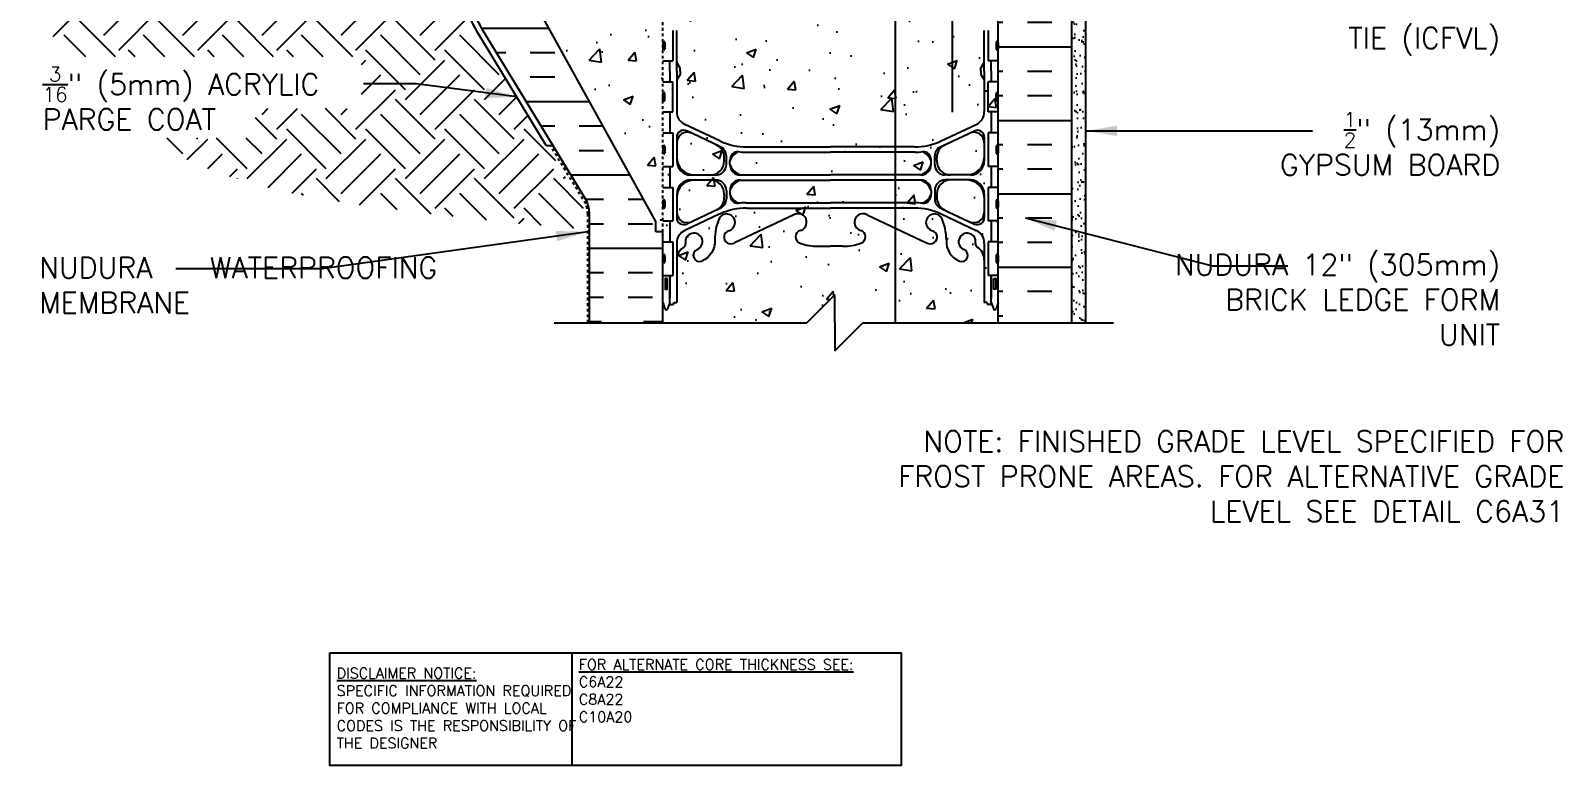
# Model space of a CAD drawing. Header units: inches. Extents: x 104.4 to 159.1, y -9.8 to 61.
# Drawn here: x 104.4 to 159.1, y -9.8 to 16.5 of the extents above; entities that cross this region are included whole.
import ezdxf

# ---------------------------------------------------------------- set-up
doc = ezdxf.new("R2010")
doc.units = ezdxf.units.IN
doc.header["$LTSCALE"] = 0.5
doc.header["$MEASUREMENT"] = 0
doc.linetypes.add('DASHEDX2', pattern=[1.5, 1, -0.5])
doc.linetypes.add('HIDDEN2', pattern=[0.1875, 0.125, -0.0625])
for name, color, linetype in [('HATCH', 12, 'Continuous'), ('Hidden2', 12, 'HIDDEN2'), ('line25', 2, 'Continuous'), ('LINE3', 3, 'Continuous'), ('LINE50', 5, 'Continuous'), ('LINE9', 9, 'Continuous'), ('TEXT', 4, 'Continuous'), ('Web_Edge', 9, 'Continuous')]:
    doc.layers.add(name, color=color, linetype=linetype)
doc.styles.add('DIM', font='romans.shx', dxfattribs={"width": 0.7})
doc.styles.add('ROMANS', font='romans.shx', dxfattribs={"height": 1.125})
doc.styles.get("Standard").update_dxf_attribs({"font": 'romans.shx', "height": 1.125})
doc.dimstyles.new('ext_12', dxfattribs={"dimscale": 12, "dimtxt": 0.09375, "dimasz": 0.09375, "dimexe": 0.09375, "dimexo": 0.0625, "dimgap": 0.0625, "dimtad": 1, "dimdec": 1, "dimzin": 3, "dimdsep": 46, "dimlunit": 4, "dimtxsty": 'DIM', "dimcen": 0.09, "dimdle": 0.09375, "dimclrt": 4, "dimadec": 0, "dimazin": 0, "dimtfac": 1, "dimtdec": 1, "dimtmove": 2, "dimatfit": 3, "dimfxl": 0, "dimfrac": 2, "dimtolj": 1, "dimtzin": 0, "dimarcsym": 0})

msp = doc.modelspace()

# ---------------------------------------------------------------- hatches: boundary and pattern name
at = {"layer": 'HATCH'}
h = msp.add_hatch(dxfattribs=at)
h.set_pattern_fill('AR-CONC', color=256, scale=0.5, style=0)
h.paths.add_polyline_path([(138.962, 52.078, 0.272614), (138.897, 52.049, 0.520567), (138.719, 52.049, 0.520567), (138.572, 52.049, 0.520567), (138.42, 52.049, 0.520567), (138.262, 52.049, 0.520567), (138.163, 52.049, 0.520567), (137.984, 52.049, 0.520567), (137.764, 52.049, 0.520567), (137.57, 52.049, 0.520567), (137.365, 52.049, 0.520567), (137.266, 52.091, 0.520567), (137.134, 52.091, 0.520567), (137.045, 52.091, 0.520567), (136.962, 52.091, 0.520567), (136.879, 52.091, 0.520567), (136.79, 52.091, 0.520567), (136.659, 52.091, 0.520567), (136.559, 52.049, 0.520567), (136.355, 52.049, 0.520567), (136.161, 52.049, 0.520567), (135.94, 52.049, 0.520567), (135.762, 52.049, 0.520567), (135.662, 52.049, 0.520567), (135.505, 52.049, 0.520567), (135.353, 52.049, 0.520567), (135.206, 52.049, 0.520567), (135.027, 52.049, 0.272614), (134.962, 52.078, 0.272614), (134.897, 52.049, 0.520567), (134.719, 52.049, 0.520567), (134.572, 52.049, 0.520567), (134.42, 52.049, 0.520567), (134.262, 52.049, 0.520567), (134.163, 52.049, 0.520567), (133.984, 52.049, 0.520567), (133.764, 52.049, 0.520567), (133.57, 52.049, 0.520567), (133.365, 52.049, 0.520567), (133.266, 52.091, 0.520567), (133.134, 52.091, 0.520567), (133.045, 52.091, 0.520567), (132.962, 52.091, 0.520567), (132.879, 52.091, 0.520567), (132.79, 52.091, 0.520567), (132.659, 52.091, 0.520567), (132.559, 52.049, 0.520567), (132.355, 52.049, 0.520567), (132.161, 52.049, 0.520567), (131.94, 52.049, 0.520567), (131.762, 52.049, 0.520567), (131.662, 52.049, 0.520567), (131.505, 52.049, 0.520567), (131.353, 52.049, 0.520567), (131.206, 52.049, 0.520567), (131.027, 52.049, 0.520567), (130.912, 52.049, 0.520567), (130.823, 52.049, 0.520567), (130.702, 52.049, 0.520567), (130.587, 52.049, 0.520567), (130.482, 52.049, 0.520567), (130.175, 52.049, 0.520567), (130.065, 52.049, 0.520567), (129.819, 52.049, 0.520567), (129.619, 52.049, 0.520567), (129.409, 52.049, 0.520567), (129.131, 52.049, 0.520567), (128.943, 52.049, 0.520567), (128.848, 52.049, 0.520567), (128.623, 52.049, 0.520567), (128.502, 52.049, 0.520567), (128.292, 52.049, 0.520567), (128.082, 52.049, 0.520567), (127.956, 52.049, 0.520567), (127.83, 52.049, 0.520567), (127.62, 52.049, 0.520567), (127.516, 52.049, 0.520567), (127.332, 52.049, 0.520567), (127.211, 52.049, 0.484838), (126.962, 52.049), (126.962, 42.045), (126.962, 24.045), (126.962, 9.295), (126.962, 6.045), (132.119, 6.045), (133.119, 7.045), (133.119, 6.045), (133.119, 5.045), (134.119, 6.045), (138.962, 6.045), (138.962, 18.42), (138.962, 24.045), (136.087, 24.045), (135.587, 24.545), (135.587, 25.67), (136.087, 26.17), (138.962, 26.17), (138.962, 29.92), (136.087, 29.92), (135.587, 30.42), (135.587, 31.545), (136.087, 32.045), (138.962, 32.045), (138.962, 42.045)])
h = msp.add_hatch(dxfattribs=at)
h.set_pattern_fill('INSUL', color=256, scale=7, style=0)
h.set_pattern_definition([(180, (3065.124, -390.9646), (0, 2.625), []), (180, (3065.124, -390.0896), (0, 2.625), [0.875, -0.875]), (180, (3065.124, -389.2146), (0, 2.625), [0.875, -0.875])])
h.paths.add_polyline_path([(141.587, 6.045), (141.15, 6.045), (141.15, 6.545), (139.65, 6.545), (139.65, 6.045), (138.962, 6.045), (138.962, 24.045), (139.65, 24.045), (139.65, 24.545), (141.15, 24.545), (141.15, 24.045), (141.587, 24.045)])
h = msp.add_hatch(dxfattribs=at)
h.set_pattern_fill('INSUL', color=256, scale=7, style=0)
h.set_pattern_definition([(0, (-2875.5284, -416.5373), (0, 2.625), []), (0, (-2875.5284, -415.6623), (0, 2.625), [0.875, -0.875]), (0, (-2875.5284, -414.7873), (0, 2.625), [0.875, -0.875])])
h.paths.add_polyline_path([(121.537, 19.045, -0.079579), (120.537, 22.295), (120.537, 24.045), (119.837, 24.045), (119.837, 19.045, 0.131652), (120.507, 16.545), (124.245, 10.395, -0.10438), (124.337, 9.92), (124.337, 6.045), (124.775, 6.045), (124.775, 6.545), (126.275, 6.545), (126.275, 6.045), (126.962, 6.045), (126.962, 9.295), (126.712, 9.295), (126.712, 9.67)])
h = msp.add_hatch(dxfattribs=at)
h.set_pattern_fill('AR-CONC', color=256, scale=0.5, style=0)
h.set_pattern_definition([(50, (78.2863, 4.7908), (3.5863, -0.31376), [0.375, -4.125]), (355, (78.2863, 4.7908), (-0.69376, 3.76096), [0.3, -3.3]), (100.4514, (78.5852, 4.7646), (2.89255, 3.4472), [0.3187, -3.5057]), (46.184, (78.2863, 5.7908), (5.3362, -0.8276), [0.5625, -6.1875]), (96.636, (78.731, 5.722), (4.6733, 4.8706), [0.47805, -5.25856]), (351.184, (78.2863, 5.791), (4.6733, 4.8706), [0.45, -4.95]), (21, (78.7863, 5.5408), (2.98454, -2.0131), [0.375, -4.125]), (326, (78.7863, 5.5408), (1.21658, 3.62575), [0.3, -3.3]), (71.4514, (79.035, 5.373), (4.20111, 1.61265), [0.3187, -3.5057]), (37.5, (78.2863, 4.7908), (0.0608, 1.66447), [0, -3.26, 0, -3.35, 0, -3.3125]), (7.5, (78.2863, 4.7908), (1.31535, 1.97206), [0, -1.91, 0, -3.185, 0, -1.2625]), (327.5, (77.1713, 4.7908), (2.669112, -0.112774), [0, -1.25, 0, -3.9, 0, -5.175]), (317.5, (76.6713, 4.7908), (2.91593, 0.50052), [0, -1.625, 0, -2.59, 0, -3.675])])
h.paths.add_polyline_path([(126.712, 9.67), (126.712, 9.295), (126.962, 9.295), (126.962, 22.546), (123.05, 23.244, 0.119457), (122.337, 23.197), (122.337, 22.545, -1), (121.837, 22.545), (121.837, 24.045), (120.537, 24.045), (120.537, 22.295, 0.079579), (121.537, 19.045)])
h.paths.add_polyline_path([(126.962, 24.045), (126.275, 24.045), (126.275, 23.545), (124.775, 23.545), (124.775, 24.045), (124.337, 24.045), (122.337, 24.045), (122.337, 23.197, -0.121925), (123.064, 23.242), (126.962, 22.546)], flags=17)
h = msp.add_hatch(dxfattribs=at)
h.set_pattern_fill('AR-SAND', color=256, scale=0.25, style=0)
h.set_pattern_definition([(37.5, (84.2863, 4.79077), (-0.0157483, 0.481706), [0, -0.38, 0, -0.425, 0, -0.40625]), (7.5, (84.2863, 4.7908), (0.442444, 0.7055365), [0, -0.205, 0, -0.3425, 0, -0.13125]), (327.5, (83.9788, 4.79077), (0.7785355, 0.0014148), [0, -0.125, 0, -0.45, 0, -0.5875]), (317.5, (83.9788, 4.7908), (0.751532, 0.219419), [0, -0.0625, 0, -0.295, 0, -0.3375])])
h.paths.add_polyline_path([(142.087, 23.545), (141.587, 23.545), (141.587, 6.045), (142.087, 6.045)])
h = msp.add_hatch(dxfattribs=at)
h.set_pattern_fill('EARTH', color=256, scale=8, angle=45, style=0)
h.set_pattern_definition([(45, (113.161, -6.8299), (2e-16, 2.82843), [2, -2]), (45, (112.6306, -6.2995), (2e-16, 2.82843), [2, -2]), (45, (112.1003, -5.7692), (2e-16, 2.82843), [2, -2]), (135, (112.1003, -5.4157), (-2.82843, 4e-16), [2, -2]), (135, (112.6306, -4.8853), (-2.82843, 4e-16), [2, -2]), (135, (113.161, -4.355), (-2.82843, 4e-16), [2, -2])])
edge = h.paths.add_edge_path()
edge.add_line((124.15, 9.386), (124.15, 9.922))
edge.add_arc((123.166, 9.939), 0.984, 358.9719, 382.1268)
edge.add_line((124.078, 10.31), (122.797, 12.387))
edge.add_line((122.797, 12.387), (121.486, 14.544))
edge.add_line((121.486, 14.544), (120.543, 14.017))
edge.add_line((120.543, 14.017), (114.208, 10.591))
edge.add_line((114.208, 10.591), (114.971, 10.444))
edge.add_line((114.971, 10.444), (116.749, 10.171))
edge.add_line((116.749, 10.171), (118.866, 9.907))
edge.add_line((118.866, 9.907), (121.377, 9.643))
edge.add_line((121.377, 9.643), (124.15, 9.386))
edge = h.paths.add_edge_path()
edge.add_line((112.398, 12.651), (108.558, 12.651))
edge.add_line((108.558, 12.651), (109.22, 12.244))
edge.add_line((109.22, 12.244), (110.132, 11.794))
edge.add_line((110.132, 11.794), (111.111, 11.399))
edge.add_line((111.111, 11.399), (112.207, 11.049))
edge.add_line((112.207, 11.049), (113.475, 10.733))
edge.add_line((113.475, 10.733), (114.208, 10.591))
edge.add_line((114.208, 10.591), (120.543, 14.017))
edge.add_line((120.543, 14.017), (121.486, 14.544))
edge.add_line((121.486, 14.544), (120.346, 16.42))
edge.add_arc((124.837, 19.015), 5.187, 191.6439, 210.0236, ccw=False)
edge.add_line((119.757, 17.968), (104.356, 17.699))
edge.add_line((104.356, 17.699), (104.432, 17.548))
edge.add_line((104.432, 17.548), (105.203, 16.22))
edge.add_line((105.203, 16.22), (105.655, 15.564))
edge.add_line((105.655, 15.564), (116.187, 15.564))
edge.add_line((116.187, 15.564), (116.187, 13.712))
edge.add_line((116.187, 13.712), (112.398, 13.712))
edge.add_line((112.398, 13.712), (112.398, 12.651))

# ---------------------------------------------------------------- linework, layer by layer
at = {"layer": 'Hidden2'}
msp.add_line((126.962, 9.295), (126.962, 24.045), dxfattribs=at)
msp.add_line((126.962, 9.295), (126.962, 24.045), dxfattribs=at)
at = {"layer": 'line25'}
for p, q in [((126.712, 9.67), (121.537, 19.045)), ((138.962, 6.045), (138.962, 18.42)), ((127.327, 16.5), (127.327, 15.42)), ((138.597, 16.5), (138.597, 15.42)), ((126.962, 16.07), (126.962, 15.85)), ((126.962, 16.015), (126.962, 16.015)), ((126.962, 15.905), (126.962, 15.905)), ((127.002, 16.11), (127.002, 16.11)), ((127.042, 16.07), (127.042, 15.85)), ((138.882, 16.07), (138.882, 15.85)), ((138.922, 16.11), (138.922, 16.11)), ((138.962, 16.07), (138.962, 15.85)), ((138.962, 16.015), (138.962, 16.015)), ((138.962, 15.905), (138.962, 15.905)), ((126.962, 15.42), (127.327, 15.42)), ((127.002, 15.81), (127.002, 15.81)), ((138.962, 15.42), (138.597, 15.42)), ((138.922, 15.81), (138.922, 15.81)), ((126.962, 14.67), (127.327, 14.67)), ((127.002, 14.28), (127.002, 14.28)), ((127.327, 13.59), (127.327, 14.67)), ((138.962, 14.67), (138.597, 14.67)), ((138.597, 13.59), (138.597, 14.67)), ((138.922, 14.28), (138.922, 14.28)), ((126.962, 14.02), (126.962, 14.24)), ((126.962, 14.185), (126.962, 14.185)), ((126.962, 14.075), (126.962, 14.075)), ((127.002, 13.98), (127.002, 13.98)), ((127.042, 14.02), (127.042, 14.24)), ((138.882, 14.02), (138.882, 14.24)), ((138.922, 13.98), (138.922, 13.98)), ((138.962, 14.02), (138.962, 14.24)), ((138.962, 14.185), (138.962, 14.185)), ((138.962, 14.075), (138.962, 14.075)), ((126.962, 13.59), (127.327, 13.59)), ((138.962, 13.59), (138.597, 13.59)), ((126.962, 12.84), (127.327, 12.84)), ((127.327, 12.84), (127.327, 11.64)), ((138.962, 12.84), (138.597, 12.84)), ((138.597, 12.84), (138.597, 11.64)), ((126.962, 12.35), (126.962, 12.13)), ((126.962, 12.295), (126.962, 12.295)), ((126.962, 12.185), (126.962, 12.185)), ((127.002, 12.39), (127.002, 12.39)), ((127.002, 12.09), (127.002, 12.09)), ((127.042, 12.35), (127.042, 12.13)), ((138.882, 12.35), (138.882, 12.13)), ((138.922, 12.39), (138.922, 12.39)), ((138.922, 12.09), (138.922, 12.09)), ((138.962, 12.35), (138.962, 12.13)), ((138.962, 12.295), (138.962, 12.295)), ((138.962, 12.185), (138.962, 12.185)), ((126.962, 11.64), (127.327, 11.64)), ((138.962, 11.64), (138.597, 11.64)), ((126.962, 10.89), (127.327, 10.89)), ((127.327, 10.89), (127.327, 9.69)), ((138.962, 10.89), (138.597, 10.89)), ((138.597, 10.89), (138.597, 9.69)), ((126.962, 10.4), (126.962, 10.18)), ((126.962, 10.345), (126.962, 10.345)), ((126.962, 10.235), (126.962, 10.235)), ((127.002, 10.14), (127.002, 10.14)), ((127.042, 10.4), (127.042, 10.18)), ((138.882, 10.4), (138.882, 10.18)), ((138.922, 10.14), (138.922, 10.14)), ((138.962, 10.4), (138.962, 10.18)), ((138.962, 10.345), (138.962, 10.345)), ((138.962, 10.235), (138.962, 10.235)), ((126.712, 9.295), (126.712, 9.67)), ((126.962, 9.69), (127.327, 9.69)), ((138.962, 9.69), (138.597, 9.69)), ((126.962, 9.295), (126.712, 9.295)), ((126.962, 6.045), (126.962, 9.295)), ((126.962, 8.94), (127.327, 8.94)), ((127.327, 8.94), (127.327, 7.74)), ((138.962, 8.94), (138.597, 8.94)), ((138.597, 8.94), (138.597, 7.74)), ((126.962, 8.45), (126.962, 8.23)), ((126.962, 8.395), (126.962, 8.395)), ((126.962, 8.285), (126.962, 8.285)), ((127.002, 8.49), (127.002, 8.49)), ((127.042, 8.45), (127.042, 8.23)), ((138.882, 8.45), (138.882, 8.23)), ((138.922, 8.49), (138.922, 8.49)), ((138.962, 8.45), (138.962, 8.23)), ((138.962, 8.395), (138.962, 8.395)), ((138.962, 8.285), (138.962, 8.285)), ((126.962, 7.74), (127.327, 7.74)), ((127.002, 8.19), (127.002, 8.19)), ((138.962, 7.74), (138.597, 7.74)), ((138.922, 8.19), (138.922, 8.19))]:
    msp.add_line(p, q, dxfattribs=at)
for centre, start, end in [((127.002, 16.07), 90, 180), ((127.002, 16.07), 0, 90), ((138.922, 16.07), 90, 180), ((138.922, 16.07), 360, 90), ((127.002, 15.85), 180, 270), ((127.002, 15.85), 270, 0), ((138.922, 15.85), 180, 270), ((138.922, 15.85), 270, 0), ((127.002, 14.24), 90, 180), ((127.002, 14.24), 360, 90), ((138.922, 14.24), 90, 180), ((138.922, 14.24), 0, 90), ((127.002, 14.02), 180, 270), ((127.002, 14.02), 270, 0), ((138.922, 14.02), 180, 270), ((138.922, 14.02), 270, 0), ((127.002, 12.35), 90, 180), ((127.002, 12.13), 180, 270), ((127.002, 12.35), 0, 90), ((127.002, 12.13), 270, 0), ((138.922, 12.35), 90, 180), ((138.922, 12.13), 180, 270), ((138.922, 12.35), 360, 90), ((138.922, 12.13), 270, 0), ((127.002, 10.4), 90, 180), ((127.002, 10.4), 0, 90), ((138.922, 10.4), 90, 180), ((138.922, 10.4), 360, 90), ((127.002, 10.18), 180, 270), ((127.002, 10.18), 270, 0), ((138.922, 10.18), 180, 270), ((138.922, 10.18), 270, 0), ((127.002, 8.45), 90, 180), ((127.002, 8.23), 180, 270), ((127.002, 8.45), 0, 90), ((127.002, 8.23), 270, 0), ((138.922, 8.45), 90, 180), ((138.922, 8.23), 180, 270), ((138.922, 8.45), 360, 90), ((138.922, 8.23), 270, 0)]:
    msp.add_arc(centre, 0.04, start, end, dxfattribs=at)
at = {"layer": 'LINE3'}
for p, q in [((135.279, 40.554), (135.279, 6.045)), ((137.321, 13.585), (137.321, 19.895))]:
    msp.add_line(p, q, dxfattribs=at)
at = {"layer": 'LINE50'}
msp.add_line((141.587, 6.045), (141.587, 24.045), dxfattribs=at)
msp.add_lwpolyline([(124.337, 6.045), (124.337, 9.92, 0.10438), (124.245, 10.395), (120.507, 16.545, -0.131652), (119.837, 19.045), (119.837, 24.045), (120.537, 24.045)], format="xyb", dxfattribs=at)
at = {"layer": 'LINE9'}
for p, q in [((142.087, 6.045), (142.087, 23.545)), ((122.797, 12.387), (123.016, 12.387)), ((133.119, 7.045), (132.119, 6.045)), ((133.119, 6.045), (133.119, 7.045)), ((123.073, 6.045), (132.119, 6.045)), ((133.119, 6.045), (133.119, 5.045)), ((133.119, 5.045), (134.119, 6.045)), ((134.119, 6.045), (143.076, 6.045))]:
    msp.add_line(p, q, dxfattribs=at)
msp.add_lwpolyline([(122.797, 12.387), (120.346, 16.42, -0.131757), (119.65, 19.015), (119.65, 24.045), (124.337, 24.045)], format="xyb", dxfattribs=at)
at = {"layer": 'LINE9', "linetype": 'DASHEDX2', "ltscale": 0.1}
msp.add_lwpolyline([(124.277, 6.045), (124.277, 9.928, 0.10078), (124.208, 10.301), (122.94, 12.387)], format="xyb", dxfattribs=at)
at = {"layer": 'TEXT'}
msp.add_lwpolyline([(115.056, -5.766), (123.712, -5.766), (123.712, -9.791), (115.056, -9.791)], close=True, dxfattribs=at)
msp.add_lwpolyline([(123.712, -5.766), (135.485, -5.766), (135.485, -9.791), (123.712, -9.791)], dxfattribs=at)
at = {"layer": 'Web_Edge'}
for p, q in [((127.462, 15.045), (127.462, 16.498)), ((138.462, 15.045), (138.462, 16.498)), ((127.582, 15.157), (127.462, 15.357)), ((127.582, 15.157), (127.462, 15.357)), ((138.342, 15.157), (138.462, 15.357)), ((138.342, 15.157), (138.462, 15.357)), ((127.462, 15.045), (127.462, 13.592)), ((127.582, 14.933), (127.462, 14.733)), ((127.582, 14.933), (127.462, 14.733)), ((127.582, 15.045), (127.582, 15.157)), ((127.582, 15.045), (127.582, 15.157)), ((127.582, 15.045), (127.582, 14.933)), ((127.582, 15.045), (127.582, 14.933)), ((138.342, 15.045), (138.342, 15.157)), ((138.342, 15.045), (138.342, 15.157)), ((138.342, 15.045), (138.342, 14.933)), ((138.342, 15.045), (138.342, 14.933)), ((138.342, 14.933), (138.462, 14.733)), ((138.342, 14.933), (138.462, 14.733)), ((138.462, 15.045), (138.462, 13.592)), ((127.462, 12.682), (127.462, 11.834)), ((129.009, 12.55), (127.75, 13.139)), ((128.985, 12.362), (127.818, 12.908)), ((136.916, 12.55), (138.174, 13.139)), ((136.939, 12.362), (138.106, 12.908)), ((138.462, 12.682), (138.462, 11.834)), ((129.938, 12.15), (132.962, 12.15)), ((129.962, 12.338), (132.962, 12.338)), ((135.962, 12.338), (132.962, 12.338)), ((135.986, 12.15), (132.962, 12.15)), ((129.162, 11.857), (129.162, 11.961)), ((129.162, 11.857), (129.162, 11.834)), ((129.237, 11.709), (129.237, 12.006)), ((129.362, 11.708), (129.362, 11.834)), ((136.562, 11.708), (136.562, 11.834)), ((136.687, 11.709), (136.687, 12.006)), ((136.762, 11.857), (136.762, 11.961)), ((136.762, 11.857), (136.762, 11.834)), ((127.962, 11.334), (128.862, 11.334)), ((127.962, 11.154), (128.862, 11.154)), ((129.737, 11.333), (132.962, 11.333)), ((129.737, 11.153), (132.962, 11.153)), ((136.187, 11.333), (132.962, 11.333)), ((136.187, 11.153), (132.962, 11.153)), ((137.962, 11.334), (137.062, 11.334)), ((137.962, 11.154), (137.062, 11.154)), ((127.462, 10.654), (127.462, 9.805)), ((129.162, 10.63), (129.162, 10.654)), ((129.162, 10.63), (129.162, 10.526)), ((129.237, 10.779), (129.237, 10.482)), ((129.362, 10.778), (129.362, 10.653)), ((129.362, 10.778), (129.362, 10.665)), ((136.562, 10.778), (136.562, 10.665)), ((136.562, 10.778), (136.562, 10.653)), ((136.687, 10.779), (136.687, 10.482)), ((136.762, 10.63), (136.762, 10.654)), ((136.762, 10.63), (136.762, 10.526)), ((138.462, 10.654), (138.462, 9.805)), ((129.009, 9.937), (127.75, 9.348)), ((128.985, 10.125), (127.818, 9.579)), ((131.652, 9.909), (129.525, 8.909)), ((129.939, 10.337), (132.962, 10.337)), ((129.962, 10.149), (132.962, 10.149)), ((135.986, 10.337), (132.962, 10.337)), ((135.962, 10.149), (132.962, 10.149)), ((134.273, 9.909), (136.4, 8.909)), ((136.916, 9.937), (138.174, 9.348)), ((136.94, 10.125), (138.106, 9.579)), ((127.462, 8.896), (127.462, 6.774)), ((132.523, 8.785), (132.962, 8.785)), ((133.402, 8.785), (132.962, 8.785)), ((138.462, 8.896), (138.462, 6.774)), ((127.212, 6.774), (127.212, 7.74)), ((138.712, 6.774), (138.712, 7.74)), ((126.962, 6.774), (127.037, 6.544)), ((127.212, 6.774), (127.137, 6.544)), ((127.186, 6.694), (127.312, 6.694)), ((127.362, 6.774), (127.462, 6.774)), ((127.362, 6.744), (127.362, 6.774)), ((127.362, 6.744), (127.362, 6.744)), ((138.562, 6.774), (138.462, 6.774)), ((138.562, 6.744), (138.562, 6.774)), ((138.562, 6.744), (138.562, 6.744)), ((138.738, 6.694), (138.612, 6.694)), ((138.712, 6.774), (138.787, 6.544)), ((138.962, 6.774), (138.887, 6.544))]:
    msp.add_line(p, q, dxfattribs=at)
for points in [[(127.212, 15.045), (127.212, 15.42)], [(138.712, 15.045), (138.712, 15.42)], [(127.212, 15.045), (127.212, 14.67)], [(138.712, 15.045), (138.712, 14.67)], [(127.212, 13.59), (127.212, 12.84)], [(138.712, 13.59), (138.712, 12.84)], [(127.212, 11.64), (127.212, 10.89)], [(138.712, 11.64), (138.712, 10.89)], [(127.212, 9.69), (127.212, 8.94)], [(138.712, 9.69), (138.712, 8.94)], [(127.212, 7.74), (127.212, 6.924)], [(138.712, 7.74), (138.712, 6.924)]]:
    msp.add_lwpolyline(points, dxfattribs=at)
for points in [[(128.821, 8.995, -0.325312), (128.354, 8.253)], [(137.104, 8.995, 0.325312), (137.571, 8.253)]]:
    msp.add_lwpolyline(points, format="xyb", dxfattribs=at)
for points in [[(127.122, 7.624), (127.052, 7.624), (127.052, 7.244), (127.122, 7.244)], [(138.802, 7.624), (138.872, 7.624), (138.872, 7.244), (138.802, 7.244)]]:
    msp.add_lwpolyline(points, close=True, dxfattribs=at)
for centre, radius, start, end in [((127.962, 13.592), 0.5, 180, 244.9204), ((137.962, 13.592), 0.5, 295.0796, 360), ((127.712, 12.682), 0.25, 64.9204, 180), ((127.837, 12.485), 0.375, 64.9204, 180), ((138.087, 12.485), 0.375, 0, 115.0796), ((138.212, 12.682), 0.25, 360, 115.0796), ((128.662, 11.961), 0.5, 0, 64.9204), ((129.939, 14.4), 2.25, 244.9204, 245.9248), ((129.962, 14.588), 2.25, 244.9204, 270), ((128.861, 12.005), 0.376, 0.0491, 64.813), ((129.945, 11.611), 0.624, 117.0966, 159.0881), ((129.738, 11.834), 0.376, 138.3704, 179.9486), ((129.644, 11.918), 0.25, 86.1209, 138.3704), ((129.938, 14.4), 2.25, 262.9228, 270), ((135.962, 14.588), 2.25, 270, 295.0796), ((135.986, 14.4), 2.25, 270, 277.0772), ((136.28, 11.918), 0.25, 41.6296, 93.8791), ((135.979, 11.611), 0.624, 20.9119, 62.9034), ((136.186, 11.834), 0.376, 0.0514, 41.6296), ((137.063, 12.005), 0.376, 115.187, 179.9509), ((137.262, 11.961), 0.5, 115.0796, 180), ((135.986, 14.4), 2.25, 294.0752, 295.0796), ((128.087, 11.959), 0.625, 180, 270), ((127.962, 11.834), 0.5, 180, 270), ((128.662, 11.834), 0.5, 270, 0), ((128.862, 11.709), 0.375, 270, 0), ((129.737, 11.708), 0.375, 180, 270), ((129.944, 11.915), 0.617, 199.5682, 250.4318), ((135.981, 11.915), 0.617, 289.5682, 340.4318), ((136.187, 11.708), 0.375, 270, 0), ((137.062, 11.709), 0.375, 180, 270), ((137.262, 11.834), 0.5, 180, 270), ((137.837, 11.959), 0.625, 270, 0), ((137.962, 11.834), 0.5, 270, 360), ((127.962, 10.654), 0.5, 90, 180), ((128.087, 10.529), 0.625, 90, 180), ((128.662, 10.654), 0.5, 0, 90), ((128.862, 10.779), 0.375, 360, 90), ((129.737, 10.778), 0.375, 90, 180), ((129.944, 10.572), 0.617, 109.6458, 160.4318), ((136.187, 10.778), 0.375, 360, 90), ((135.981, 10.572), 0.617, 19.5682, 70.3542), ((137.062, 10.779), 0.375, 90, 180), ((137.262, 10.654), 0.5, 90, 180), ((137.837, 10.529), 0.625, 360, 90), ((137.962, 10.654), 0.5, 360, 90), ((128.662, 10.526), 0.5, 295.0796, 360), ((128.861, 10.482), 0.376, 295.1919, 359.9486), ((129.738, 10.653), 0.376, 180.0491, 221.6135), ((129.945, 10.875), 0.624, 200.9119, 242.8949), ((135.979, 10.875), 0.624, 297.1051, 339.0881), ((136.186, 10.653), 0.376, 318.3865, 359.9509), ((137.063, 10.482), 0.376, 180.0514, 244.8081), ((137.262, 10.526), 0.5, 180, 244.9204), ((127.837, 10.002), 0.375, 180, 295.0796), ((129.938, 8.087), 2.25, 114.0524, 115.0796), ((129.244, 9.633), 0.305, 285.7253, 145.3297), ((129.962, 7.899), 2.25, 90, 115.0796), ((129.644, 10.569), 0.25, 221.6135, 273.8988), ((129.939, 8.087), 2.25, 90, 97.097), ((131.805, 9.644), 0.305, 285.7253, 120), ((134.12, 9.644), 0.305, 60, 254.2747), ((135.962, 7.899), 2.25, 64.9204, 90), ((135.986, 8.087), 2.25, 82.903, 90), ((136.28, 10.569), 0.25, 266.1012, 318.3865), ((136.681, 9.633), 0.305, 34.6703, 254.2747), ((135.986, 8.087), 2.25, 64.9204, 65.9476), ((138.087, 10.002), 0.375, 244.9204, 360), ((127.712, 9.805), 0.25, 180, 295.0796), ((127.962, 8.896), 0.5, 115.0796, 180), ((130.821, 8.995), 2, 156.0362, 179.9854), ((129.392, 9.109), 0.24, 105.7253, 303.75), ((131.952, 9.12), 0.24, 105.7253, 251.077), ((133.972, 9.12), 0.24, 288.923, 74.2747), ((136.533, 9.109), 0.24, 236.25, 74.2747), ((135.104, 8.995), 2, 0.0146, 23.9638), ((138.212, 9.805), 0.25, 244.9204, 360), ((137.962, 8.896), 0.5, 360, 64.9204), ((127.655, 8.862), 0.125, 301.9268, 11.0944), ((128.077, 8.945), 0.305, 291.8037, 191.0944), ((132.523, 10.785), 2, 251.077, 270), ((133.402, 10.785), 2, 270, 288.923), ((137.847, 8.945), 0.305, 348.9056, 248.1963), ((138.269, 8.862), 0.125, 168.9056, 238.0732), ((128.012, 8.289), 0.55, 121.9268, 180), ((128.272, 8.457), 0.22, 111.8037, 291.8037), ((137.652, 8.457), 0.22, 248.1963, 68.1963), ((137.912, 8.289), 0.55, 360, 58.0732), ((127.312, 6.744), 0.05, 270, 0), ((138.612, 6.744), 0.05, 180, 270), ((127.087, 6.57), 0.0567, 208.0725, 331.9275), ((138.837, 6.57), 0.0567, 208.0725, 331.9275)]:
    msp.add_arc(centre, radius, start, end, dxfattribs=at)

# ---------------------------------------------------------------- texts
at = {"layer": 'TEXT', "char_height": 0.75, "style": 'ROMANS'}
for s, insert, width, attachment_point in [('SIMSPON STRONG TIE (ICFVL)', (156.908, 16.736), 10.60311, 6), ('\\A1;{\\H0.7x;\\S3/16;}" (5mm) ACRYLIC PARGE COAT', (104.783, 14.075), 11.43486, 4), ('\\A1;{\\H0.7x;\\S1/2;}" (13mm) GYPSUM BOARD', (156.908, 12.451), 9.37765, 6), ('NUDURA    WATERPROOFING MEMBRANE ', (104.659, 7.391), 16.25496, 4), ('NUDURA 12" (305mm) BRICK LEDGE FORM UNIT', (156.908, 6.869), 12.88724, 6), ('\\A1;NOTE: FINISHED GRADE LEVEL SPECIFIED FOR FROST PRONE AREAS. FOR ALTERNATIVE GRADE LEVEL SEE DETAIL C6A31', (159.198, 0.552), 27.2137, 6)]:
    msp.add_mtext(s, dxfattribs=dict(at, insert=insert, width=width, attachment_point=attachment_point))
at = {"layer": 'TEXT', "char_height": 0.375, "attachment_point": 4}
for s, insert, width in [('{\\LFOR ALTERNATE CORE THICKNESS SEE:\\P}C6A22\\PC8A22\\PC10A20', (123.962, -7.117), 15.5553), ('{\\LDISCLAIMER NOTICE:}\\PSPECIFIC INFORMATION REQUIRED FOR COMPLIANCE WITH LOCAL CODES IS THE RESPONSIBILITY OF THE DESIGNER', (115.301, -7.743), 9.3349)]:
    msp.add_mtext(s, dxfattribs=dict(at, insert=insert, width=width))

# ---------------------------------------------------------------- leaders
at = {"layer": 'TEXT'}
for points in [[(121.741, 14.124), (118.146, 14.591), (116.256, 14.591)], [(142.087, 12.911), (150.2, 12.911)], [(124.277, 9.303), (114.785, 7.972), (109.554, 7.972)], [(139.923, 9.795), (146.62, 8.086), (149.312, 8.086)]]:
    msp.add_leader(points, dimstyle='ext_12', override={"dimgap": 0.0625, "dimtad": 0}, dxfattribs=at)

doc.saveas('drawing.dxf')
